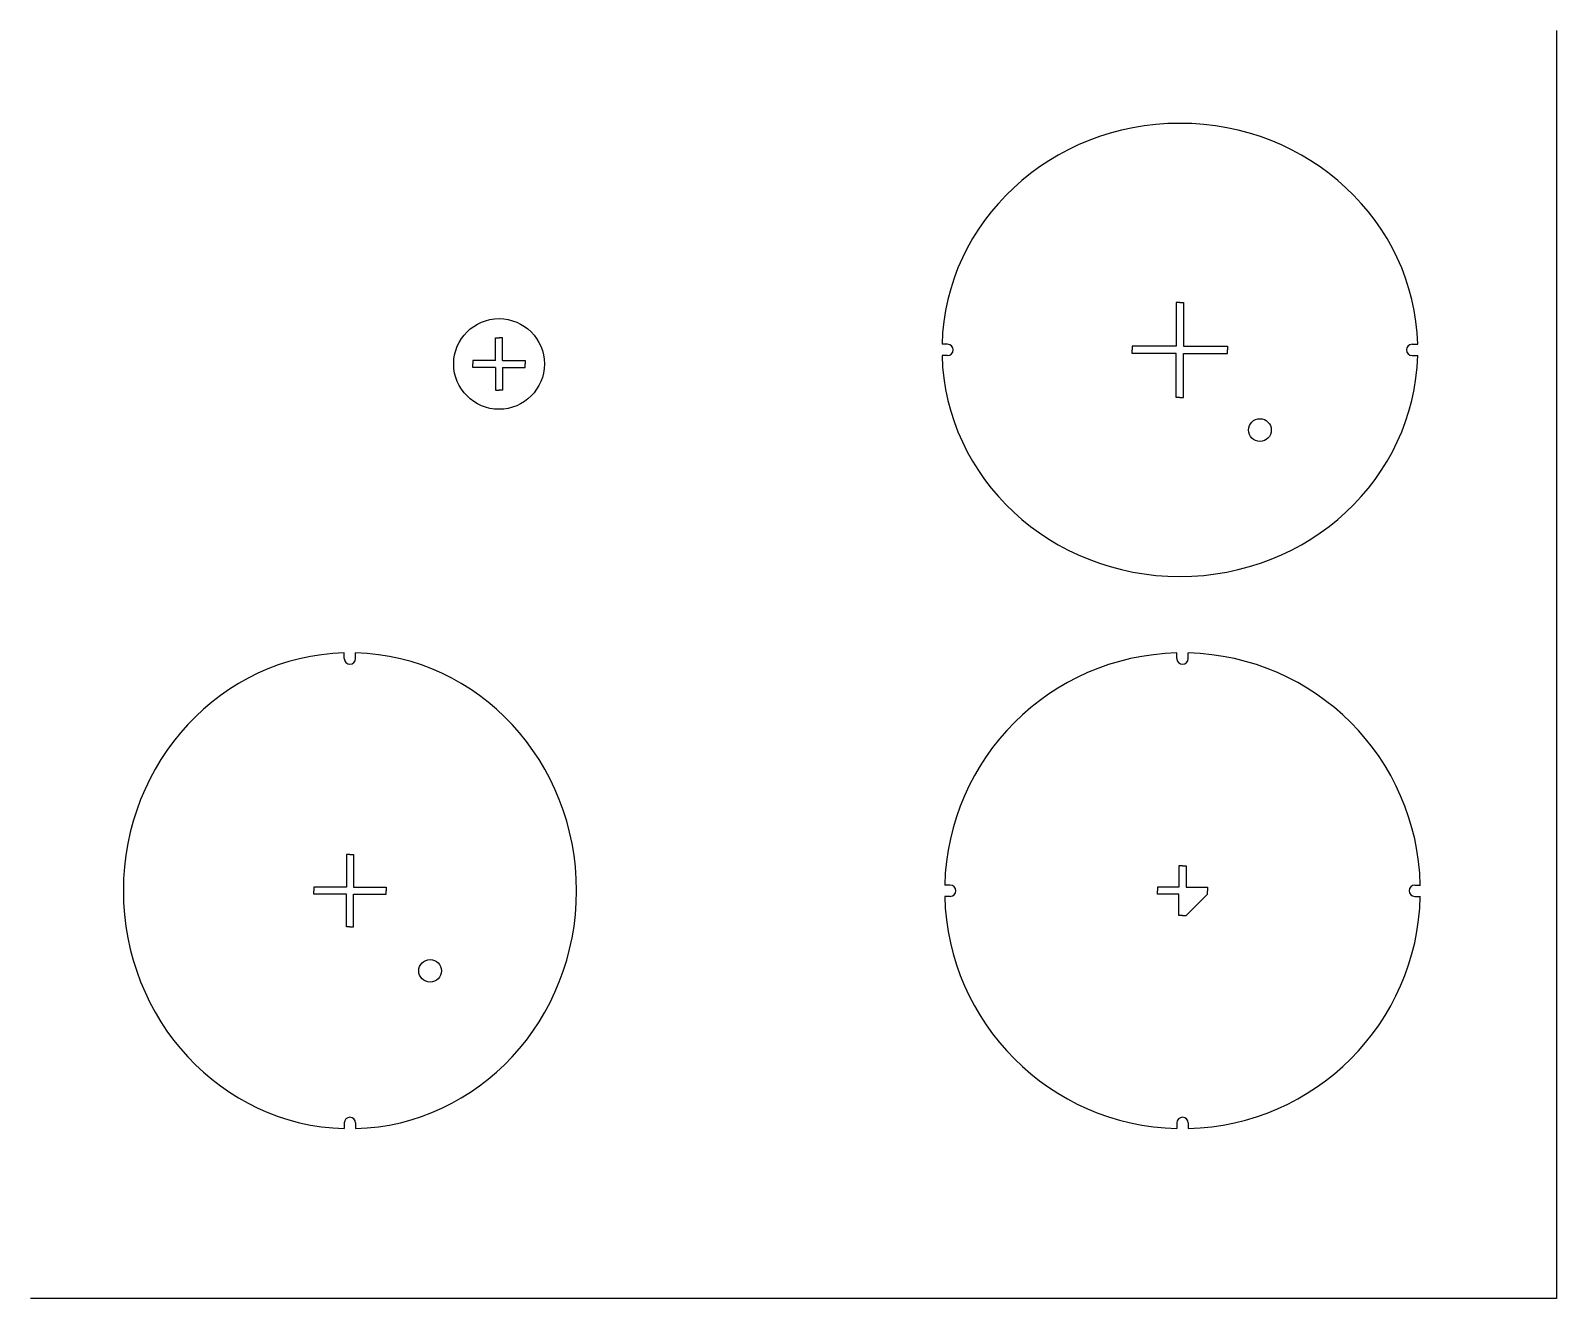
# Model space of a CAD drawing. Header units: inches. Extents: x 616 to 1289, y 18 to 578.
import ezdxf

# ---------------------------------------------------------------- set-up
doc = ezdxf.new("R2010")
doc.units = ezdxf.units.IN
doc.header["$MEASUREMENT"] = 0

msp = doc.modelspace()

# ---------------------------------------------------------------- linework, layer by layer
for p, q in [((1289.08, 578.09), (1289.08, 18.46)), ((1122.86, 458.11), (1121.28, 458.11)), ((1121.28, 458.11), (1121.28, 438.71)), ((1122.86, 458.11), (1124.45, 458.11)), ((1124.45, 458.11), (1124.45, 438.71)), ((820.82, 432.51), (820.82, 442.51)), ((820.82, 442.51), (822.41, 442.51)), ((823.99, 442.51), (822.41, 442.51)), ((823.99, 432.51), (823.99, 442.51)), ((1020.36, 439.62), (1017.9, 439.62)), ((1121.28, 438.71), (1101.87, 438.71)), ((1101.87, 438.71), (1101.87, 437.12)), ((1124.45, 438.71), (1143.85, 438.71)), ((1143.85, 438.71), (1143.85, 437.12)), ((1225.36, 439.62), (1227.83, 439.62)), ((820.82, 432.51), (810.83, 432.51)), ((810.83, 432.51), (810.83, 430.93)), ((823.99, 432.51), (833.99, 432.51)), ((833.99, 432.51), (833.99, 430.93)), ((1020.36, 434.62), (1017.9, 434.62)), ((1101.87, 435.53), (1101.87, 437.12)), ((1121.28, 435.53), (1101.87, 435.53)), ((1121.28, 416.13), (1121.28, 435.53)), ((1124.45, 416.13), (1124.45, 435.53)), ((1124.45, 435.53), (1143.85, 435.53)), ((1143.85, 435.53), (1143.85, 437.12)), ((1225.36, 434.62), (1227.83, 434.62)), ((810.83, 429.34), (810.83, 430.93)), ((820.82, 429.34), (810.83, 429.34)), ((820.82, 429.34), (820.82, 419.35)), ((823.99, 429.34), (823.99, 419.35)), ((823.99, 429.34), (833.99, 429.34)), ((833.99, 429.34), (833.99, 430.93)), ((820.82, 419.35), (822.41, 419.35)), ((823.99, 419.35), (822.41, 419.35)), ((1122.86, 416.13), (1121.28, 416.13)), ((1122.86, 416.13), (1124.45, 416.13)), ((754.11, 300.93), (754.11, 303.4)), ((759.11, 300.93), (759.11, 303.4)), ((1121.55, 300.93), (1121.55, 303.4)), ((1126.55, 300.93), (1126.55, 303.4)), ((755.02, 214.43), (755.02, 200.02)), ((756.61, 214.43), (755.02, 214.43)), ((756.61, 214.43), (758.2, 214.43)), ((758.2, 214.43), (758.2, 200.02)), ((1124.05, 209.43), (1122.47, 209.43)), ((1122.47, 209.43), (1122.47, 200.02)), ((1124.05, 209.43), (1125.64, 209.43)), ((1125.64, 209.43), (1125.64, 200.02)), ((755.02, 200.02), (740.61, 200.02)), ((740.61, 200.02), (740.61, 198.43)), ((740.61, 196.84), (740.61, 198.43)), ((755.02, 196.84), (740.61, 196.84)), ((755.02, 182.43), (755.02, 196.84)), ((758.2, 200.02), (772.61, 200.02)), ((758.2, 182.43), (758.2, 196.84)), ((758.2, 196.84), (772.61, 196.84)), ((772.61, 200.02), (772.61, 198.43)), ((772.61, 196.84), (772.61, 198.43)), ((1021.55, 200.93), (1019.09, 200.93)), ((1021.55, 195.93), (1019.09, 195.93)), ((1122.47, 200.02), (1113.05, 200.02)), ((1113.05, 200.02), (1113.05, 198.43)), ((1113.05, 196.84), (1113.05, 198.43)), ((1122.47, 196.84), (1113.05, 196.84)), ((1122.47, 187.43), (1122.47, 196.84)), ((1125.64, 200.02), (1135.05, 200.02)), ((1135.05, 196.84), (1125.64, 187.43)), ((1135.05, 200.02), (1135.05, 198.43)), ((1135.05, 196.84), (1135.05, 198.43)), ((1226.55, 200.93), (1229.02, 200.93)), ((1226.55, 195.93), (1229.02, 195.93)), ((756.61, 182.43), (755.02, 182.43)), ((756.61, 182.43), (758.2, 182.43)), ((1124.05, 187.43), (1122.47, 187.43)), ((1124.05, 187.43), (1125.64, 187.43)), ((754.11, 95.93), (754.11, 93.46)), ((759.11, 95.93), (759.11, 93.46)), ((1121.55, 95.93), (1121.55, 93.46)), ((1126.55, 95.93), (1126.55, 93.46)), ((1289.08, 18.46), (615.63, 18.46))]:
    msp.add_line(p, q)
for centre, radius in [((822.41, 430.93), 20), ((1158.22, 401.76), 5), ((791.97, 163.07), 5)]:
    msp.add_circle(centre, radius)
for centre, radius, start, end in [((1020.36, 437.12), 2.5, 270, 90), ((1225.36, 437.12), 2.5, 90, 270), ((1124.05, 198.43), 104.97, 91.36474, 178.63526), ((1124.05, 198.43), 104.97, 1.36474, 88.63526), ((756.61, 300.93), 2.5, 180, 0), ((1124.05, 300.93), 2.5, 180, 0), ((1124.05, 198.43), 104.97, 181.36474, 268.63526), ((1021.55, 198.43), 2.5, 270, 90), ((1124.05, 198.43), 104.97, 271.36474, 358.63526), ((1226.55, 198.43), 2.5, 90, 270), ((756.61, 95.93), 2.5, 0, 180), ((1124.05, 95.93), 2.5, 0, 180)]:
    msp.add_arc(centre, radius, start, end)
for centre, major_axis, start_param, end_param in [((1122.86, 437.12), (105, 0), 0.025003, 3.11659), ((1122.86, 437.12), (105, 0), 3.166595, 6.258183), ((756.61, 198.43), (0, 105), 0.025003, 3.11659), ((756.61, 198.43), (0, 105), 3.166595, 6.258183)]:
    msp.add_ellipse(centre, major_axis=major_axis, ratio=0.952381, start_param=start_param, end_param=end_param)

doc.saveas('drawing.dxf')
